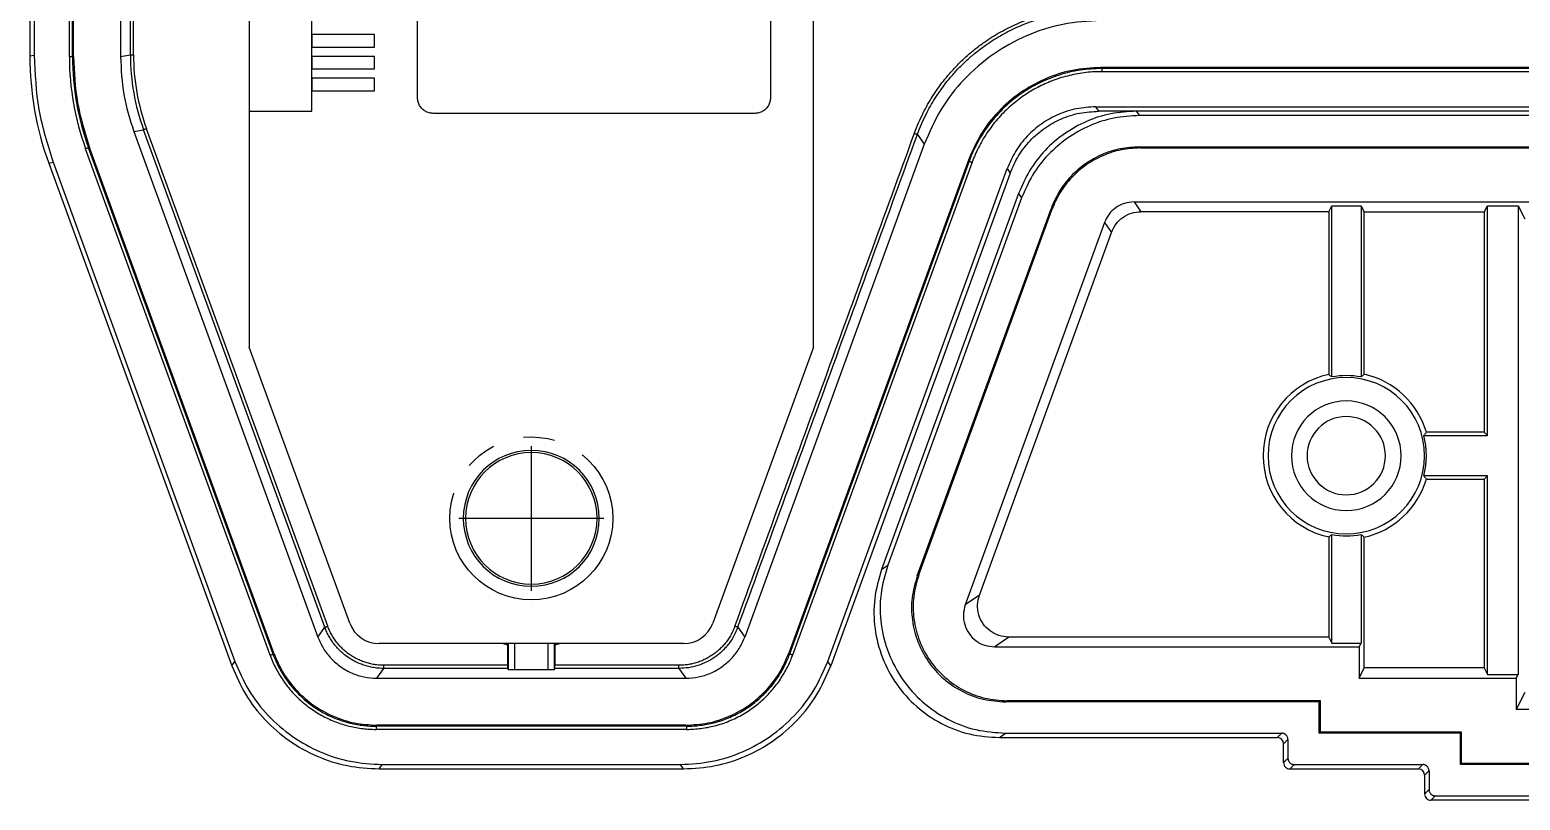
# Model space of a CAD drawing. Header units: inches. Extents: x 125 to 991, y -92 to 487.
# Drawn here: x 687.6 to 735.15, y 73.07 to 97.67 of the extents above; entities that cross this region are included whole.
import ezdxf

# ---------------------------------------------------------------- set-up
doc = ezdxf.new("R2010")
doc.units = ezdxf.units.IN
doc.linetypes.add('CENTER_DASH_DASH', pattern=[14, 9, -1, 1, -1, 1, -1])
doc.linetypes.add('DOT_CENTER', pattern=[14, 12, -1, 0, -1])
doc.layers.add('1', color=7, linetype='Continuous')

msp = doc.modelspace()

# ---------------------------------------------------------------- linework, layer by layer
at = {"color": 7, "linetype": 'Continuous'}
for p, q in [((694.6004210690874, 124.605515136057), (694.6004210690874, 87.53126646499692)), ((712.6004210690874, 87.53126646499686), (712.6004210690874, 124.605515136057)), ((699.9704210690873, 95.49831464810512), (699.9704210690873, 116.6384669529486)), ((711.2304210690875, 116.6384669529486), (711.2304210690875, 95.49831464810512)), ((687.6004210690874, 115.3053895476747), (687.6004210690874, 96.8313920530793)), ((687.7400615885128, 115.2807671567997), (687.7400615885128, 96.85601444425413)), ((688.9961476636493, 96.81304612151064), (688.9961476636493, 115.3237354795435)), ((690.4961476636493, 102.9929281563423), (690.4961476636493, 96.81308640469058)), ((920.8870077719996, 96.46411739508932), (721.7735768057403, 96.46411739508932)), ((721.6029464043761, 95.20803131995262), (920.9301663290719, 95.20803131995262)), ((710.730497221509, 94.9983908005268), (700.4703449166657, 94.9983908005268)), ((921.1000159144271, 95.0683908005268), (721.7007237487171, 95.0683908005268)), ((921.8799354140253, 95.06839080695732), (722.9008246558531, 95.06839080695732)), ((911.6353312128692, 94.92875028753156), (722.9986020001945, 94.92875028753156)), ((690.9182350224066, 94.41931004068203), (696.7925083631083, 78.2798766813996)), ((695.3830241440367, 77.76669614613232), (689.5086823135682, 93.90631767950015)), ((716.1361198319512, 94.01683953615827), (710.4083337750665, 78.2798766813996)), ((722.998708645194, 93.92875028753156), (911.6353312128692, 93.92875028753156)), ((723.0231529812793, 93.89384015767519), (911.6004210830126, 93.89384015767513)), ((688.2034030101688, 93.41171153306709), (694.046552949487, 77.35778901630272)), ((688.3430435295943, 93.43633392424181), (694.144330293828, 77.4974295357284)), ((717.5456040510228, 93.50365900089105), (711.8178179941381, 77.7666961461324)), ((713.0565118443467, 77.4974295357284), (718.7842979012314, 93.23439239048707)), ((718.8820752455724, 93.0947518710613), (713.1542891886877, 77.3577890163026)), ((719.1426266516598, 92.43687223433665), (714.7746510288346, 80.43595784189552)), ((719.2404039960013, 92.29723171491094), (714.9740783583127, 80.57559836132123)), ((715.91384537322, 80.23378261416372), (720.1800601420493, 91.95511135806606)), ((715.9637022055897, 80.26869274402009), (720.204504478135, 91.92020122820963)), ((722.8281316261853, 92.17266412691271), (911.6004210830126, 92.17266412691271)), ((729.0424267972232, 91.8584729582048), (723.0481306509535, 91.8584729582048)), ((729.0424267972232, 91.8584729582048), (729.1384223429216, 92.05047867241518)), ((729.0424267972232, 91.8584729582048), (729.0424267972232, 86.6630742212642)), ((729.1384223429216, 86.58433332232767), (729.1384223429216, 92.05047867241518)), ((729.1384223429216, 92.05047867241518), (730.0711480202415, 92.05047867241518)), ((730.0711480202415, 92.05047867241518), (730.0711480202415, 86.58271491634758)), ((730.0711480202415, 92.05047867241518), (730.1758704337306, 91.84101789327656)), ((730.1758704337306, 86.66819774948414), (730.1758704337306, 91.84101789327656)), ((734.0023445604936, 91.84101789327656), (730.1758704337306, 91.84101789327656)), ((734.0023445604936, 91.84101789327656), (734.1070669739827, 92.05047867241518)), ((734.0023445604936, 91.84101789327656), (734.0023445604936, 84.81839080695738)), ((734.1070669739827, 84.71366839346825), (734.1070669739827, 92.05047867241518)), ((734.1070669739827, 92.05047867241518), (735.0834389543768, 92.05047867241518)), ((735.0834389543768, 92.05047867241518), (735.2928837813549, 91.63155711413799)), ((735.0834389543768, 92.05047867241518), (735.0834389543768, 77.08645496465334)), ((721.8885821251367, 91.51478448375752), (717.4450343395054, 79.30623728046726)), ((717.8937458308312, 79.62042844917517), (722.1085811499049, 91.20059331504967)), ((697.8051410589401, 78.72637065720119), (694.6004210690874, 87.53126646499692)), ((712.6004210690874, 87.53126646499686), (709.3957010792344, 78.72637065720119)), ((732.075704180527, 84.71366839346825), (734.1070669739827, 84.71366839346825)), ((734.0023445604936, 84.81839080695738), (732.155345366363, 84.81839080695738)), ((734.1070669739827, 84.71366839346825), (734.0023445604936, 84.81839080695738)), ((734.1070669739827, 83.42311322044645), (732.075704180527, 83.42311322044645)), ((732.155345366363, 83.31839080695738), (734.0023445604936, 83.31839080695738)), ((734.0023445604936, 83.31839080695738), (734.1070669739827, 83.42311322044645)), ((734.0023445604936, 83.31839080695738), (734.0023445604936, 77.29591574379197)), ((734.1070669739827, 77.08645496465334), (734.1070669739827, 83.42311322044645)), ((729.0424267972232, 81.47370739265045), (729.0424267972232, 78.2786127020176)), ((729.1384223429216, 78.08660698780716), (729.1384223429257, 81.55244829156419)), ((730.0711480202415, 81.55406669756707), (730.0711480202415, 78.08660698780716)), ((730.1758704337306, 77.29591574379197), (730.1758704337178, 81.46858386442773)), ((708.4560084584484, 78.06839080052686), (698.7448336797261, 78.06839080052686)), ((702.8504210690874, 77.3765782901088), (702.8504210690874, 78.0375720251414)), ((704.3504210690874, 78.0375720251414), (704.3504210690874, 77.3765782901088)), ((729.0424267972232, 78.2786127020176), (718.8332953318798, 78.2786127020176)), ((729.0424267972232, 78.2786127020176), (729.1384223429216, 78.08660698780716)), ((729.1384223429216, 78.08660698780716), (730.0711480202415, 78.08660698780716)), ((730.0100599457062, 77.96442153330963), (730.0711480202415, 78.08660698780716)), ((718.3845838405534, 77.96442153330963), (730.0100599457062, 77.96442153330963)), ((730.0100599457062, 77.96442153330963), (730.0100599457062, 76.96426951015582)), ((702.8512785253818, 77.27659352059322), (702.8661446621747, 77.2468589824777)), ((703.0661370467881, 77.2433984339408), (704.1347050913866, 77.2433984339408)), ((704.3346974759991, 77.2468589824777), (704.349563612792, 77.27659352059322)), ((730.0100599457062, 76.96426951015582), (730.1758704337306, 77.29591574379197)), ((734.0023445604936, 77.29591574379197), (730.1758704337306, 77.29591574379197)), ((734.0023445604936, 77.29591574379197), (734.1070669739827, 77.08645496465334)), ((734.1070669739827, 77.08645496465334), (735.0834389543768, 77.08645496465334)), ((735.0223508798415, 76.96426951015582), (735.0834389543768, 77.08645496465334)), ((698.6716073652044, 76.96411739508932), (708.5292347729694, 76.96411739508932)), ((730.0100599457062, 76.96426951015582), (735.0223508798415, 76.96426951015582)), ((735.0223508798415, 76.96426951015582), (735.0223508798415, 75.96411748700194)), ((728.7400616024386, 76.20833537269078), (718.7324938763647, 76.20833537269078)), ((728.7749717322947, 76.24324550254721), (718.7823507087344, 76.24324550254721)), ((728.7749717322947, 76.24324550254721), (728.7400616024386, 76.20833537269078)), ((728.7400616024386, 75.20818334953697), (728.7400616024386, 76.20833537269078)), ((728.7749717322947, 75.24309347939334), (728.7749717322947, 76.24324550254721)), ((735.2928837813549, 76.50522449977666), (735.0223508798415, 75.96411748700194)), ((777.0798881814992, 75.96411748700194), (735.0223508798415, 75.96411748700194)), ((708.5293947404691, 75.46411739508932), (698.6714473977056, 75.46411739508932)), ((718.7322763625059, 75.20833537269078), (727.5400920634072, 75.20833537269078)), ((728.7400616024386, 75.20818334953697), (728.7749717322947, 75.24309347939334)), ((733.2400616024386, 75.20818334953697), (728.7400616024386, 75.20818334953697)), ((733.2749717322947, 75.24309347939334), (728.7749717322947, 75.24309347939334)), ((733.2749717322947, 75.24309347939334), (733.2400616024386, 75.20818334953697)), ((733.2400616024386, 74.2080313263831), (733.2400616024386, 75.20818334953697)), ((733.2749717322947, 74.24294145623952), (733.2749717322947, 75.24309347939334)), ((718.5328490330273, 75.06869485326501), (727.4004515439817, 75.06869485326501)), ((727.6004210830126, 74.26851236914251), (727.6004210830126, 74.86872531423376)), ((727.7400616024386, 75.00836583365952), (727.7400616024386, 74.40815288856822)), ((698.8420777990689, 74.2080313199526), (708.3587643391049, 74.2080313199526)), ((727.94003114147, 74.20818334953697), (732.0400920634072, 74.20818334953697)), ((733.2400616024386, 74.2080313263831), (733.2749717322947, 74.24294145623952)), ((911.6353312128692, 74.2080313263831), (733.2400616024386, 74.2080313263831)), ((911.6004210830126, 74.24294145623952), (733.2749717322947, 74.24294145623952)), ((698.7443004547279, 74.0683908005268), (708.456541683446, 74.0683908005268)), ((727.800390622044, 74.0685428301112), (731.9004515439817, 74.0685428301112)), ((732.1004210830126, 73.86857329107988), (732.1004210830126, 73.26836034598864)), ((732.2400616024386, 74.00821381050565), (732.2400616024386, 73.40800086541435)), ((917.4004515439817, 73.06839080695732), (732.300390622044, 73.06839080695732)), ((732.44003114147, 73.2080313263831), (911.6353312128692, 73.2080313263831))]:
    msp.add_line(p, q, dxfattribs=at)
at = {"color": 124, "linetype": 'Continuous'}
for p, q in [((688.862968209479, 96.80719290840102), (688.8629678074815, 115.3295886689473)), ((688.9629525770672, 96.80719293211922), (688.9629525769972, 115.3295886689473)), ((690.8086237892105, 96.86818437645422), (690.8086237891532, 102.8367019924034)), ((690.9086088150345, 96.86818439535273), (690.9086085586689, 102.8358445361086)), ((687.6004210690874, 96.8313920530793), (687.7400615885128, 96.85601444425413)), ((688.9629525770672, 96.80719293211922), (688.9961476636493, 96.81304612151064)), ((690.4961476636493, 96.81308640469058), (690.8086237892105, 96.86818437645422)), ((721.7735768057403, 96.46411739508932), (721.7968202556451, 96.4309223084378)), ((721.6029464043761, 95.20803131995262), (721.7007237487171, 95.0683908005268)), ((722.9008246558531, 95.06839080695732), (722.9986020001945, 94.92875028753156)), ((690.9182350224066, 94.41931004068203), (691.230711147916, 94.47440801243647)), ((697.011306501696, 78.59235280690311), (691.230711147916, 94.47440801243647)), ((697.1052614483581, 78.62654961396001), (691.3246661219675, 94.50860483295651)), ((715.9173216933671, 94.3293156616557), (716.1361198319512, 94.01683953615827)), ((695.2658257422702, 77.69930424781481), (689.3815323155889, 93.8662676923272)), ((689.4754872269225, 93.90046449009742), (689.5086823135682, 93.90631767950015)), ((695.35978069413, 77.73350105947921), (689.4754872269225, 93.90046449009742)), ((722.998708645194, 93.92875028753156), (723.0231529812793, 93.89384015767519)), ((688.2034030101688, 93.41171153306709), (688.3430435295943, 93.43633392424181)), ((717.5688475009322, 93.47046391423385), (711.8410614440411, 77.73350105948381)), ((717.6628024680397, 93.43626709054047), (711.9350163941483, 77.69930425427992)), ((717.5456040510228, 93.50365900089105), (717.5688475009322, 93.47046391423385)), ((718.7842979012314, 93.23439239048707), (718.8820752455724, 93.0947518710613)), ((719.1426266516598, 92.43687223433665), (719.2404039960013, 92.29723171491094)), ((720.1800601420493, 91.95511135806606), (720.204504478135, 91.92020122820963)), ((722.8281316261853, 92.17266412691271), (723.0481306509535, 91.8584729582048)), ((721.8885821251367, 91.51478448375752), (722.1085811499049, 91.20059331504967)), ((714.7746510288346, 80.43595784189552), (714.9740783583127, 80.57559836132123)), ((715.91384537322, 80.23378261416372), (715.9637022055897, 80.26869274402009)), ((717.8937458308312, 79.62042844917517), (717.4450343395054, 79.30623728046726)), ((696.7925083631083, 78.2798766813996), (697.011306501696, 78.59235280690311)), ((710.1895356365114, 78.59235280685562), (710.4083337750665, 78.2798766813996)), ((702.8661446621747, 78.0666485964866), (702.8661446621747, 77.2468589824777)), ((703.0661370467881, 78.06839080052686), (703.0661370467881, 77.2433984339408)), ((704.1347050913866, 77.2433984339408), (704.1347050913865, 78.06839080052686)), ((704.3346974759991, 77.2468589824777), (704.3346974759991, 78.0666485964866)), ((718.8332953318798, 78.2786127020176), (718.3845838405534, 77.96442153330963)), ((695.35978069413, 77.73350105947921), (695.3830241440367, 77.76669614613232)), ((711.8410614440411, 77.73350105948381), (711.8178179941381, 77.7666961461324)), ((694.046552949487, 77.35778901630272), (694.144330293828, 77.4974295357284)), ((698.6716073652044, 76.96411739508932), (698.8904055037594, 77.2765935205453)), ((708.3104366343816, 77.27659352059311), (704.349563612792, 77.27659352059322)), ((708.3104366343816, 77.3765782901088), (704.3504210690874, 77.3765782901088)), ((708.3104366343816, 77.27659352059311), (708.5292347729694, 76.96411739508932)), ((713.1542891886877, 77.3577890163026), (713.0565118443467, 77.4974295357284)), ((718.7324938763647, 76.20833537269078), (718.7823507087344, 76.24324550254721)), ((698.6482039478026, 75.4309223084407), (698.6714473977056, 75.46411739508932)), ((708.5526381903749, 75.43092230843621), (698.6482039478026, 75.4309223084407)), ((708.5526381951352, 75.3309375355642), (698.6482039363848, 75.33093755771972)), ((708.5526381903749, 75.43092230843621), (708.5293947404691, 75.46411739508932)), ((718.5328490330273, 75.06869485326501), (718.7322763625059, 75.20833537269078)), ((698.7443004547279, 74.0683908005268), (698.8420777990689, 74.2080313199526)), ((708.456541683446, 74.0683908005268), (708.3587643391049, 74.2080313199526))]:
    msp.add_line(p, q, dxfattribs=at)
for points in [[(694.6004210690874, 95.06839080052694), (696.6004210690874, 95.06839080052694), (696.6004210690874, 117.0683908005269), (694.6004210690874, 117.0683908005269)], [(696.6004210690874, 97.11839080052694), (698.6004210690874, 97.11839080052694), (698.6004210690874, 97.51839080052694), (696.6004210690874, 97.51839080052694)], [(696.6004210690874, 96.41839080052694), (698.6004210690874, 96.41839080052694), (698.6004210690874, 96.81839080052694), (696.6004210690874, 96.81839080052694)], [(696.6004210690874, 95.71839080052693), (698.6004210690874, 95.71839080052693), (698.6004210690874, 96.11839080052694), (696.6004210690874, 96.11839080052694)]]:
    msp.add_lwpolyline(points, close=True)
at = {"color": 30, "linetype": 'CENTER_DASH_DASH'}
msp.add_circle((703.6004210690872, 82.06839080052686), 2.6, dxfattribs=at)
at = {"color": 7, "linetype": 'Continuous'}
for centre, radius, start, end in [((697.5988980206514, 96.83139205307975), 9.99847695156469, 180.0000000000016, 199.9999999999942), ((729.6004210830126, 84.06839080695732), 2.654004454301644, 102.1367791326035, 257.8632208673701), ((729.6004210830126, 84.06839080695732), 2.496920834067993, 0, 180), ((729.6004210830126, 84.06839080695732), 2.558008908603311, 79.39594965050554, 100.4052185999659), ((729.6004210830126, 84.06839080695732), 2.662731322092421, 16.35964223884555, 77.51920038161893), ((729.6004210830126, 84.06839080695732), 1.75, 0, 180), ((729.6004210830126, 84.06839080695732), 1.25, 0, 180), ((729.6004210830126, 84.06839080695738), 2.55800890860329, 345.3888451437878, 14.61115485621056), ((703.6004210690874, 82.0683908005268), 2.169820259712793, 0, 180), ((703.6004210690874, 82.06839080052686), 2.099999999999994, 0, 180), ((729.6004210830126, 84.06839080695732), 2.496920834067993, 180, 0), ((729.6004210830126, 84.06839080695732), 1.75, 180, 0), ((729.6004210830126, 84.06839080695732), 1.25, 180, 0), ((729.6004210830126, 84.06839080695732), 2.662731322092395, 282.4807996181141, 343.6403577611578), ((703.6004210690874, 82.0683908005268), 2.169820259712793, 180, 0), ((703.6004210690874, 82.06839080052686), 2.099999999999994, 180, 0), ((729.6004210829531, 84.06839080695721), 2.558008908614164, 259.5947814015441, 280.6040503508197), ((698.7448336797261, 79.0683908005268), 0.9999999999999827, 200.0000000000021, 270), ((708.4560084584484, 79.06839080052691), 1.000000000000043, 269.9999999999935, 339.9999999999962), ((703.6004210690874, 82.0683908005268), 4.099999999999919, 257.3196165081819, 259.4597140348003), ((702.8662255643114, 78.06660271155823), 9.300850650749716e-05, 128.6240021222728, 150.4395733262187), ((704.3346165738633, 78.06660271155783), 9.300850682919961e-05, 29.56042683337434, 51.37599800722552), ((703.6004210690874, 82.0683908005268), 4.099999999999919, 280.5402859651996, 282.6803834918181), ((727.4004515439817, 74.86872531423381), 0.1999695390312404, 359.9999999999951, 89.99999999997395), ((727.800390622044, 74.26851236914246), 0.1999695390312688, 179.9999999999951, 270), ((731.9004515439817, 73.86857329107994), 0.1999695390312688, 359.9999999999951, 89.99999999997395), ((732.300390622044, 73.26836034598858), 0.1999695390312759, 179.9999999999951, 270)]:
    msp.add_arc(centre, radius, start, end, dxfattribs=at)
at = {"color": 124, "linetype": 'Continuous'}
for centre, radius, start, end in [((697.4616645267381, 96.80719302405419), 8.598696317258591, 180.0000007706318, 199.9999857109208), ((697.4616275343208, 96.80718756249746), 8.498674957255286, 179.9999637994538, 200.000036198027), ((697.8075881105126, 96.86818974637868), 6.998964321304707, 180.000043959932, 199.9999560375987), ((697.8075626072871, 96.86818458118955), 6.898953792252269, 180.0000015433741, 199.9999874801834), ((703.6004210690874, 82.0683908005268), 4.068519956551668, 259.4697338229535, 259.6027516602317), ((703.6004210690874, 82.0683908005268), 4.068519956551668, 280.3972483397682, 280.5302661770466)]:
    msp.add_arc(centre, radius, start, end, dxfattribs=at)
for points in [[(715.8233667762045, 94.36351246679902), (715.8257876950167, 94.3701518983678), (715.8282163039569, 94.37678852022088), (715.9565893914535, 94.69840636149308), (716.1031543419642, 95.01251470134986), (716.2452237758982, 95.27902511205139), (716.4001633592973, 95.53794235915171), (716.5676654050615, 95.78880501470763), (716.7474222260937, 96.03115165077588), (716.9391261352941, 96.26452083941331), (717.194578191665, 96.54238308412579), (717.4664619602856, 96.80366974970764), (717.7539736222609, 97.04765446576533), (718.0563093586982, 97.27361086190547), (718.3061273983369, 97.43953370313216), (718.5634065519528, 97.59275313736265), (718.8276564038999, 97.7330390689255), (719.0983865385354, 97.86016140214934), (719.3751065402159, 97.97389004136267), (719.6573259932959, 98.07399489089403), (719.9445544821322, 98.16024585507205), (720.2379025055909, 98.2327663024281), (720.5342088599466, 98.29062216030007), (720.8329237176943, 98.33373448541579), (721.1334972513343, 98.36202433450313), (721.4353796333637, 98.37541276428993), (721.487936010378, 98.37621380567975), (721.5404842544006, 98.37656192132943), (721.5475514703942, 98.37657420169847), (721.5546186962858, 98.37657829422102)], [(715.9173216933671, 94.3293156616557), (715.9197029198151, 94.33584626691004), (715.9220917106106, 94.34237410970309), (716.04835951072, 94.65872068243709), (716.1925210262227, 94.9676807773078), (716.332260872485, 95.22982300940339), (716.4846599284331, 95.48449645357096), (716.6494155619732, 95.73124725924322), (716.8262251410108, 95.96962157585295), (717.0147860334539, 96.19916555283282), (717.2660500115965, 96.47247318699505), (717.5334763953017, 96.72947679933856), (717.8162745859302, 96.96946196231659), (718.1136539848405, 97.19171424838271), (718.3593767195291, 97.35491702832297), (718.6124382862456, 97.505624544206), (718.8723563190608, 97.64361047901821), (719.1386484520428, 97.76864851574612), (719.4108323192625, 97.88051233737622), (719.6884255547895, 97.97897562689491), (719.970945792694, 98.06381206728867), (720.2594853099683, 98.1351429958537), (720.5509347019818, 98.19204965050534), (720.8447531645254, 98.23445438542245), (721.1403998933886, 98.26227955478385), (721.4373340843606, 98.27544751276832), (721.4890290104415, 98.27623524266039), (721.540715938034, 98.27657746956965), (721.5476673143942, 98.27658952207713), (721.5546186996528, 98.27659352059311)], [(688.9629525770672, 96.80719293211922), (688.9625780410927, 96.80719293197228), (688.9616650234796, 96.8071929315409), (688.9601876813533, 96.80719293083916), (688.9581201718404, 96.80719292988118), (688.9554366520645, 96.8071929286811), (688.9521407079312, 96.80719292727082), (688.9482248196457, 96.80719292568034), (688.9437191276468, 96.80719292395293), (688.9386537723688, 96.80719292213178), (688.9330588942487, 96.80719292026015), (688.925417845757, 96.80719291793258), (688.9171681171531, 96.8071929156971), (688.908454323506, 96.80719291363789), (688.8994210798867, 96.80719291183914), (688.887140776332, 96.80719290997496), (688.8748935299775, 96.80719290880597), (688.862968209479, 96.80719290840102)], [(690.8086237892105, 96.86818437645422), (690.8089983283855, 96.86818437657126), (690.8099113549508, 96.868184376915), (690.8113887116599, 96.86818437747411), (690.8134562412636, 96.8681843782374), (690.8161397865135, 96.86818437919362), (690.8194357610257, 96.86818438031736), (690.8233516842167, 96.86818438158463), (690.8278574149583, 96.86818438296098), (690.8329228121186, 96.86818438441207), (690.8385177345674, 96.86818438590342), (690.84615884053, 96.86818438775799), (690.8544086273071, 96.86818438953918), (690.8631224781896, 96.86818439117997), (690.8721557764677, 96.86818439261322), (690.8844361465001, 96.86818439409853), (690.8966834495488, 96.86818439503003), (690.9086088150345, 96.86818439535273)], [(721.7968202556451, 96.4309223084378), (721.1120841590812, 96.37851618313152), (720.4432663727769, 96.22250949603063), (720.1201716888738, 96.10687278368141), (719.8071631837031, 95.96711124507533), (719.5248212984072, 95.81517175992997), (719.2168325158593, 95.6177604244296), (718.685970395911, 95.18224447581792), (718.2274596870195, 94.6708796950233), (718.0164476913681, 94.37141906494276), (717.8523241939668, 94.0960498757193), (717.7081354904951, 93.80950314464411), (717.5688475009322, 93.47046391423385)], [(721.7968202618479, 96.33093754480467), (721.7898896266618, 96.33093208583085), (721.7829590086751, 96.33091571006503), (721.746887987639, 96.3306542080266), (721.7108117477685, 96.33009683175283), (721.4387545499214, 96.31634359634228), (721.1683275528806, 96.28581796851495), (720.90030533094, 96.23863118205577), (720.635462458393, 96.17489447074996), (720.3940926454018, 96.1013356361454), (720.1577209612426, 96.01421293660178), (719.9269091094422, 95.91378992146497), (719.7022187935311, 95.80033014008097), (719.4842117170349, 95.67409714179576), (719.2734495834823, 95.5353544759551), (719.0553713528727, 95.37236954602906), (718.8479859209995, 95.1963806037852), (718.6518730504879, 95.00791154429112), (718.4676125039634, 94.80748626261447), (718.2961026139076, 94.59604671551023), (718.1381443318344, 94.37461911865535), (717.9941711238828, 94.14385349497809), (717.864616456189, 93.90439986740694), (717.7596257334446, 93.67951300032314), (717.6675636357324, 93.44928444060201), (717.6651779259539, 93.4427776401692), (717.6628024680397, 93.43626709054047)], [(721.7968202556451, 96.4309223084378), (721.7968202612885, 96.43054777053464), (721.7968202080913, 96.4296347475356), (721.7968201027581, 96.42815739663752), (721.7968199519894, 96.42608987503706), (721.7968197624889, 96.42340633993092), (721.7968195452906, 96.42011037751735), (721.7968193124455, 96.4161944682275), (721.7968190771874, 96.41168875291521), (721.7968188527468, 96.40662337243458), (721.796818652356, 96.40102846763943), (721.7968184578615, 96.39338738456377), (721.7968183453961, 96.38513762095477), (721.7968183338701, 96.3764237928686), (721.7968184421936, 96.36739051636152), (721.7968187990184, 96.35511017281289), (721.7968194049565, 96.34286289235638), (721.7968202618479, 96.33093754480467)], [(920.9272645777794, 96.4309223046543), (871.1446574045142, 96.43092230654634), (821.362050231249, 96.43092230843695), (771.579435243447, 96.43092230843735), (721.7968202556451, 96.4309223084378)], [(920.9272958996273, 96.33093748500573), (871.1446730654382, 96.33093751196412), (821.362050231249, 96.3309375389212), (771.5794352465484, 96.33093754186297), (721.7968202618479, 96.33093754480467)], [(691.3246661219675, 94.50860483295651), (691.3134599587167, 94.50452612298), (691.3019512770063, 94.50033730507658), (691.2904115257572, 94.49613717859182), (691.2819230200168, 94.49304761466811), (691.2737346975039, 94.4900673084316), (691.2659824529303, 94.48724572153571), (691.2588021810082, 94.48463231563369), (691.253544688305, 94.482718744262), (691.2487847858067, 94.48098628092748), (691.2445507966797, 94.47944523443198), (691.2408710440907, 94.47810591357728), (691.2377738512071, 94.47697862716518), (691.2352521519617, 94.47606080336618), (691.2333093162954, 94.47535366874672), (691.2319210599219, 94.47484838455392), (691.2310630985569, 94.4745361120348), (691.230711147916, 94.47440801243647)], [(710.0955810203698, 78.62654971030031), (711.5275273768959, 82.56079040046177), (712.9594737334285, 86.4950310906209), (714.3914202548178, 90.42927177870956), (715.8233667762045, 94.36351246679902)], [(710.1895356365114, 78.59235280685562), (711.6214821600236, 82.52659354613772), (713.053428683533, 86.46083428542082), (714.4853751884486, 90.39507497353873), (715.9173216933671, 94.3293156616557)], [(715.8233667762045, 94.36351246679902), (715.8345728693132, 94.35943357583841), (715.8460815007732, 94.3552446346622), (715.8576212213695, 94.35104444129718), (715.866109716567, 94.34795486266216), (715.8742980377876, 94.34497456780349), (715.8820502887559, 94.34215301365055), (715.8892305731981, 94.33953965713283), (715.8944880791498, 94.33762613372454), (715.8992479965066, 94.33589372213675), (715.9034820010477, 94.3343527280947), (715.9071617685515, 94.33301345732372), (715.9102589747984, 94.33188621554905), (715.9127806848048, 94.3309684279617), (715.9147235278053, 94.330261318733), (715.9161117876595, 94.32975604790863), (715.9169697482268, 94.32944377553429), (715.9173216933671, 94.3293156616557)], [(689.4754872269225, 93.90046449009742), (689.4751352765863, 93.9003363906096), (689.4742773160744, 93.90002411839959), (689.4728890610897, 93.89951883471008), (689.470946227337, 93.89881170078417), (689.4684245305191, 93.89789387786448), (689.4653273405295, 93.89676659250114), (689.4616475912665, 93.89542727285163), (689.4574136058302, 93.89388622769377), (689.4526537073218, 93.89215376580563), (689.4473962188424, 93.8902401959649), (689.4402159523954, 93.88762679204831), (689.4324637133643, 93.88480520716246), (689.4242753963056, 93.8818249029041), (689.4157868957739, 93.8787353408701), (689.4042471508585, 93.87453521668505), (689.3927384745523, 93.87034640074432), (689.3815323155889, 93.8662676923272)], [(717.5688475009322, 93.47046391423385), (717.5691994515366, 93.47033581461335), (717.5700574127989, 93.470023542028), (717.571445669005, 93.46951825772737), (717.5733885044422, 93.46881112296137), (717.5759102033965, 93.4678932989795), (717.5790073959354, 93.4667660123539), (717.5826871481315, 93.46542669126023), (717.5869211368247, 93.46388564450751), (717.5916810388574, 93.46215318090469), (717.5969385310711, 93.4602396092609), (717.6041188023685, 93.45762620302736), (717.6118710463172, 93.45480461582144), (717.6200593682263, 93.4518243093097), (717.6285478734028, 93.44873474515873), (717.6400876239916, 93.44453461846649), (717.65159630517, 93.44034580047548), (717.6628024680397, 93.43626709054047)], [(697.011306501696, 78.59235280690311), (697.0116584522059, 78.59248090643186), (697.0125164132035, 78.59279317875368), (697.0139046689785, 78.59329846262528), (697.0158475038199, 78.59400559680341), (697.0183692020184, 78.59492342004472), (697.0214663936524, 78.5960507057944), (697.0251461448045, 78.59739002589185), (697.0293801323353, 78.59893107155185), (697.0341400331065, 78.60066353398912), (697.039397523977, 78.60257710441851), (697.0465777935208, 78.60519050911157), (697.0543300356806, 78.60801209479953), (697.0625183558107, 78.61099239986581), (697.0710068592691, 78.6140819626938), (697.082546607727, 78.6182820878879), (697.0940552870363, 78.6224709047454), (697.1052614483581, 78.62654961396001)], [(698.8904055037594, 77.2765935205453), (698.8832158815997, 77.2766063485264), (698.8760263638299, 77.27664501610067), (698.7675129225747, 77.2803738278634), (698.6590773810597, 77.29001955466282), (698.4961616788416, 77.3158414300093), (698.3360624623986, 77.35496311756881), (698.179597704416, 77.4071852457235), (698.027969253217, 77.47212536107958), (697.882329819465, 77.54927124097065), (697.7434235419435, 77.63822890832131), (697.6069512307433, 77.74281193682924), (697.4801917184061, 77.85850946376311), (697.3638196857212, 77.98465002031173), (697.2585098134798, 78.12056213766411), (697.1687651317473, 78.25906912874336), (697.0908081920527, 78.40437844740745), (697.0250370840961, 78.5557468450084), (697.0206189693956, 78.56729036624466), (697.0162730650366, 78.57885885823526), (697.0137776563554, 78.58560136913633), (697.011306501696, 78.59235280690311)], [(698.8904056520362, 77.37657808891552), (698.8835755103685, 77.37659029302114), (698.8767454462306, 77.37662705232535), (698.7736568567354, 77.38016837942473), (698.6706422824839, 77.38933087352018), (698.5158713742615, 77.4138603859667), (698.3637764494881, 77.45102492146194), (698.2151343757325, 77.50063511819693), (698.0710869214865, 77.56232762774096), (697.93272924292, 77.63561583447685), (697.8007681680858, 77.72012552184421), (697.6711195138043, 77.81947956124705), (697.5506982636782, 77.9293925864934), (697.4401453168396, 78.04922673779546), (697.340101572425, 78.17834415536547), (697.2548448831733, 78.30992690006923), (697.1807867170148, 78.44797205168317), (697.1183052316758, 78.59177355784061), (697.114108107575, 78.60274002693785), (697.1099795842067, 78.61373021860572), (697.1076089955507, 78.62013567610447), (697.1052614483581, 78.62654961396001)], [(710.0955810203698, 78.62654971030031), (710.0932334588344, 78.62013563590472), (710.0908628519494, 78.61373003962478), (710.0522767180748, 78.51806965545813), (710.0084337294868, 78.42440137530716), (709.9324487594333, 78.28735388226437), (709.8455059916953, 78.15714242351675), (709.748049072524, 78.03443225023557), (709.6408099455823, 77.92017200136428), (709.5246204454463, 77.81522435473272), (709.400073970088, 77.72012552184421), (709.2623692611407, 77.63227672094325), (709.1178983092088, 77.55671022947911), (708.9674797068403, 77.49381013474257), (708.8119320465851, 77.44396052402436), (708.6591252072906, 77.40884939144829), (708.5040758123816, 77.38647170172425), (708.3475766716185, 77.3769413227447), (708.3358360604691, 77.37674806952927), (708.3240966202268, 77.3766273935127), (708.3172666706089, 77.37659056493868), (708.3104366343816, 77.3765782901088)], [(710.1895356365114, 78.59235280685562), (710.0636587732436, 78.31452381978465), (709.8970090873202, 78.05908759699761), (709.7926089525865, 77.93391661153362), (709.6932052785444, 77.8317287589229), (709.5710286087963, 77.72396327005441), (709.4572681462353, 77.63812357239641), (709.1948681206679, 77.48280523491923), (708.9121155171972, 77.36925618190932), (708.6148152646394, 77.29989483780659), (708.3104366343816, 77.27659352059311)], [(710.1895356365114, 78.59235280685562), (710.1891836877005, 78.59248090710827), (710.1883257315169, 78.59279318161924), (710.1869374835799, 78.5932984690491), (710.1849946595096, 78.59400560805832), (710.182472974928, 78.59492343730741), (710.1793757994694, 78.59605073005375), (710.1756960668174, 78.5973900579483), (710.1714620997084, 78.59893111195703), (710.1667022208796, 78.60066358304607), (710.1614447530694, 78.60257716218132), (710.1542645131342, 78.60519057736238), (710.1465123005921, 78.60801217269332), (710.138324009192, 78.61099248611526), (710.129835532681, 78.61408205556921), (710.1182958160509, 78.61828218620946), (710.1067871626558, 78.62247100431466), (710.0955810203698, 78.62654971030031)], [(695.2658257422702, 77.69930424781481), (695.277031903993, 77.70338295722152), (695.2885405837817, 77.70757177438765), (695.3000803327852, 77.71177189999341), (695.3085688366812, 77.71486146318679), (695.3167571572633, 77.71784176865339), (695.3245093998769, 77.72066335476259), (695.3316896698655, 77.7232767598839), (695.3369471610761, 77.72519033065129), (695.3417070621656, 77.72692279341325), (695.3459410499902, 77.7284638393779), (695.349620801406, 77.72980315975329), (695.3527179932682, 77.7309304457475), (695.3552396916568, 77.73184826919561), (695.3571825266492, 77.73255540353796), (695.3585707825325, 77.73306068752942), (695.3594287435965, 77.73337295992488), (695.35978069413, 77.73350105947921)], [(695.2658257422702, 77.69930424781481), (695.2682634721125, 77.69262715854728), (695.2707143810587, 77.68595489572013), (695.2805237468021, 77.65964816104986), (695.2905402746821, 77.63341278209407), (695.3772452569722, 77.42809330038307), (695.4763893785096, 77.22872053178878), (695.5876703727547, 77.03585890825713), (695.7107859731652, 76.85007286173396), (695.8607992561103, 76.6529897585088), (696.0237118754569, 76.46700897872194), (696.1989020503463, 76.29274937796367), (696.3857479999144, 76.13082981182419), (696.5836279433026, 75.9818691358937), (696.7699630437485, 75.8598108277032), (696.9633039563871, 75.74961252210795), (697.1630855925398, 75.65157338479051), (697.3687428635296, 75.56599258143353), (697.5793004599839, 75.493297096731), (697.7937449991225, 75.43381565400037), (698.011455373796, 75.3876996117342), (698.2318104768567, 75.35510032842507), (698.4326566933244, 75.33739629515443), (698.6339883115581, 75.33096563264124), (698.6410961098238, 75.33094457836583), (698.6482039363848, 75.33093755771972)], [(695.35978069413, 77.73350105947921), (695.3621506777538, 77.72700940244016), (695.3645334749383, 77.72052243759614), (695.3740702440739, 77.69494627870063), (695.3838084222518, 77.66943949495263), (695.4681040775715, 77.46982210117761), (695.564493419409, 77.27598637565492), (695.6726825901299, 77.08848105590855), (695.7923777321005, 76.9078548794624), (695.9382234343068, 76.7162455184104), (696.0966102516625, 76.53543027973421), (696.2669337016489, 76.36601080857943), (696.4485893017484, 76.20858875009168), (696.640972569445, 76.0637657494166), (696.8221317778164, 75.94509799462395), (697.0101022373694, 75.83796097572764), (697.2043346043076, 75.74264551979968), (697.4042795348325, 75.65944245391194), (697.6089887750825, 75.58876690991508), (697.8174770442904, 75.53093849907609), (698.0291405196242, 75.48610436400028), (698.2433753782536, 75.45441164729311), (698.4386432794602, 75.43720043031828), (698.6343831481356, 75.43094953527017), (698.6412935348292, 75.43092909998165), (698.6482039478026, 75.4309223084407)], [(708.5526381903749, 75.43092230843621), (708.559548934669, 75.4309290870871), (708.566459652324, 75.43094951137255), (708.5937551464051, 75.4311635814147), (708.6210543351219, 75.43159064173102), (708.8374641391522, 75.44252947726295), (709.0525772365929, 75.46681010777863), (709.2657774776119, 75.50434407671469), (709.4764487123759, 75.55504292750774), (709.7063847833654, 75.62655879651615), (709.9304670111999, 75.71355126621467), (710.1479232891754, 75.81565808359983), (710.3579815105861, 75.93251699566827), (710.5598695687297, 76.06376574941652), (710.7333408804755, 76.19341295807305), (710.898306429912, 76.33340439312798), (711.0543050423405, 76.48332330898634), (711.2008755430654, 76.64275296005303), (711.3373035138295, 76.81094426262877), (711.4629516324169, 76.98708066914173), (711.5774751104375, 77.17064509746953), (711.6805291594985, 77.36112046548965), (711.7634879691125, 77.53872568927503), (711.8363088673734, 77.72052306832774), (711.8386915616431, 77.72700971824622), (711.8410614440411, 77.73350105948381)], [(708.5526381951352, 75.3309375355642), (708.5597463597417, 75.33094455302759), (708.5668544964076, 75.33096560553867), (708.5949297406598, 75.33118596096949), (708.623008786097, 75.33162539020904), (708.8456008384403, 75.34287802357977), (709.0668592445438, 75.36785351998398), (709.2861502306298, 75.40646088887891), (709.5028400229169, 75.45860913972169), (709.7393451256069, 75.53216912351306), (709.9698292897613, 75.6216477368369), (710.1934983197664, 75.72667235788222), (710.4095580200085, 75.84687036483814), (710.6172141948721, 75.9818691358937), (710.795641843971, 76.11522045457608), (710.9653208650573, 76.25921144304507), (711.1257768626376, 76.41341341233107), (711.2765354412179, 76.57739767346442), (711.4168617909829, 76.7503937727943), (711.5461004157344, 76.93156187199776), (711.6638966538596, 77.12037008892591), (711.7698958437443, 77.31628654142989), (711.8552256453934, 77.49896511382565), (711.9301279608101, 77.68595553460793), (711.9325787570735, 77.69262747951166), (711.9350163941483, 77.69930425427992)], [(711.9350163941483, 77.69930425427992), (711.9238102167412, 77.70338295975799), (711.912301532738, 77.70757177525431), (711.9007617854315, 77.71177190036212), (711.8922732837111, 77.71486146337566), (711.8840849654255, 77.7178417687067), (711.876332725162, 77.72066335472101), (711.8691524575081, 77.7232767597844), (711.8638949681065, 77.72519033053004), (711.8591350687313, 77.72692279328737), (711.8549010824984, 77.72846383926057), (711.8512213325196, 77.72980315965393), (711.8481241419106, 77.73093044567162), (711.8456024445752, 77.73184826914468), (711.843659610415, 77.73255540351016), (711.8422713551356, 77.73306068752035), (711.8414133944427, 77.73337295992752), (711.8410614440411, 77.73350105948381)], [(698.8904055037594, 77.2765935205453), (698.890405504678, 77.2769680574956), (698.8904055073747, 77.27788107783533), (698.8904055117621, 77.27935842440232), (698.8904055177502, 77.28142594003438), (698.8904055252526, 77.28410946756932), (698.8904055340693, 77.28740542095727), (698.8904055440128, 77.29132131987677), (698.8904055548121, 77.29582702368063), (698.8904055661972, 77.30089239172162), (698.8904055778978, 77.3064872833524), (698.8904055924488, 77.3141283493647), (698.8904056064241, 77.32237809570782), (698.890405619298, 77.33109190681327), (698.890405630543, 77.34012516711252), (698.8904056421973, 77.35240549096486), (698.890405649505, 77.36465275464701), (698.8904056520362, 77.37657808891552)], [(702.8512785253818, 77.27659352059322), (701.8610602885112, 77.27659352059322), (700.8708420516398, 77.27659352059322), (699.8806237777001, 77.27659352056926), (698.8904055037594, 77.2765935205453)], [(702.8504210690874, 77.3765782901088), (701.86041719629, 77.3765782901088), (700.8704133234926, 77.3765782901088), (699.8804094877644, 77.37657818951214), (698.8904056520362, 77.37657808891552)], [(708.3104366343816, 77.27659352059311), (708.3104366343689, 77.27696805851252), (708.3104366343307, 77.27788108156497), (708.3104366342689, 77.27935843255074), (708.3104366341834, 77.28142595427028), (708.3104366340779, 77.28410948952381), (708.3104366339533, 77.28740545211542), (708.3104366338123, 77.29132136161004), (708.3104366336604, 77.29582707715002), (708.3104366334994, 77.30089245787752), (708.3104366333339, 77.3064873629348), (708.3104366331283, 77.31412844635213), (708.310436632931, 77.3223782103102), (708.3104366327482, 77.33109203874363), (708.3104366325899, 77.3401253155869), (708.3104366325026, 77.35240565962312), (708.3104366329428, 77.36465294093409), (708.3104366343816, 77.3765782901088)], [(698.6482039478026, 75.4309223084407), (698.6482039477316, 75.43054777060343), (698.6482039475243, 75.4296347477812), (698.648203947186, 75.42815739717054), (698.6482039467248, 75.42608987596785), (698.6482039461473, 75.4234063413696), (698.6482039454688, 75.42011037955945), (698.648203944703, 75.4161944709627), (698.6482039438708, 75.41168875641932), (698.648203942995, 75.40662337676918), (698.6482039420937, 75.40102847285212), (698.6482039409732, 75.39338739091309), (698.6482039398973, 75.38513762845128), (698.6482039389059, 75.37642380148995), (698.6482039380401, 75.36739052605242), (698.6482039371424, 75.35511018379486), (698.6482039365794, 75.34286290442526), (698.6482039363848, 75.33093755771972)], [(708.5526381903749, 75.43092230843621), (708.5526381904049, 75.43054777049122), (708.5526381904913, 75.42963474736769), (708.5526381906323, 75.42815739626616), (708.5526381908242, 75.42608987438723), (708.5526381910652, 75.4234063389315), (708.552638191348, 75.42011037609888), (708.5526381916673, 75.41619446632728), (708.5526381920138, 75.41168875047998), (708.5526381923794, 75.4066233694202), (708.552638192755, 75.4010284640112), (708.5526381932225, 75.393387380138), (708.5526381936709, 75.38513761571849), (708.5526381940838, 75.37642378683111), (708.5526381944449, 75.3673905095543), (708.5526381948196, 75.35511016505995), (708.5526381950533, 75.34286288378303), (708.5526381951352, 75.3309375355642)], [(727.5400920634072, 75.20833537269078), (727.5051819335511, 75.17342524283436), (727.4702718036945, 75.13851511297793), (727.4353616738379, 75.10360498312139), (727.4004515439817, 75.06869485326501)], [(727.7400616024386, 75.00836583365952), (727.705151472582, 74.9734557038031), (727.6702413427254, 74.93854557394661), (727.6353312128692, 74.90363544409013), (727.6004210830126, 74.86872531423376)], [(727.6004210830126, 74.26851236914251), (727.6353312128692, 74.30342249899894), (727.6702413427254, 74.33833262885537), (727.705151472582, 74.37324275871174), (727.7400616024386, 74.40815288856822)], [(727.800390622044, 74.0685428301112), (727.8353007519024, 74.10345295996757), (727.8702108817567, 74.13836308982405), (727.9051210116133, 74.17327321968048), (727.94003114147, 74.20818334953697)], [(732.0400920634072, 74.20818334953697), (732.0051819335511, 74.17327321968048), (731.9702718036945, 74.13836308982405), (731.9353616738379, 74.10345295996763), (731.9004515439817, 74.0685428301112)], [(732.2400616024386, 74.00821381050565), (732.205151472582, 73.97330368064922), (732.1702413427254, 73.9383935507928), (732.135331212871, 73.90348342093625), (732.1004210830126, 73.86857329107988)], [(732.1004210830126, 73.26836034598864), (732.135331212871, 73.30327047584507), (732.1702413427254, 73.3381806057015), (732.205151472582, 73.37309073555792), (732.2400616024386, 73.40800086541435)], [(732.300390622044, 73.06839080695732), (732.3353007519006, 73.10330093681381), (732.3702108817567, 73.13821106667024), (732.4051210116133, 73.17312119652661), (732.44003114147, 73.2080313263831)]]:
    msp.add_spline(points, degree=3, dxfattribs=at)
at = {"color": 7, "linetype": 'Continuous'}
for points in [[(721.7734168382406, 97.9641173950892), (720.5602562077531, 97.8401850295283), (719.3972571491624, 97.47350825369762), (718.3324570336201, 96.87923111040027), (717.4098360992305, 96.08190105293852), (716.6675035340616, 95.11445026302374), (716.1361198319512, 94.01683953615827)], [(687.7400615885128, 96.85601444425413), (687.8919607932023, 95.1197971198365), (688.3430435295943, 93.43633392424181)], [(688.9961476636493, 96.81304612151064), (689.1252619876352, 95.3372613957556), (689.5086823135682, 93.90631767950015)], [(690.4961476636493, 96.81308640469058), (690.6024771069317, 95.5977342775983), (690.9182350224066, 94.41931004068203)], [(721.7735768057403, 96.46411739508932), (720.8637063328745, 96.37116812091858), (719.9914570389312, 96.09616053904551), (719.1928569522745, 95.65045268157252), (718.5008912514825, 95.05245513847615), (717.9441418276058, 94.32686704604009), (717.5456040510228, 93.50365900089105)], [(700.4703449166657, 94.9983908005268), (700.3409454312043, 95.01542404146352), (700.2203712163121, 95.06536291883651), (700.1168362327028, 95.14480596414245), (700.0373931873967, 95.24834094775213), (699.9874543100243, 95.36891516264359), (699.9704210690873, 95.49831464810512)], [(711.2304210690875, 95.49831464810512), (711.2133878281504, 95.36891516264359), (711.1634489507771, 95.24834094775213), (711.0840059054719, 95.14480596414245), (710.9804709218618, 95.06536291883651), (710.8598967069704, 95.01542404146352), (710.730497221509, 94.9983908005268)], [(721.6029464043761, 95.20803131995262), (720.9963660891319, 95.14606513717212), (720.414866559837, 94.96272674925677), (719.8824665020659, 94.66558817760807), (719.4211560348706, 94.2669231488772), (719.0499897522861, 93.78319775391981), (718.7842979012314, 93.23439239048707)], [(718.8820752455724, 93.0947518710613), (719.1477670966281, 93.64355723449398), (719.5189333792125, 94.12728262945143), (719.9802438464069, 94.5259476581823), (720.512643904178, 94.82308622983106), (721.0941434334738, 95.0064246177464), (721.7007237487171, 95.0683908005268)], [(722.9008246558531, 95.06839080695732), (722.0920509021946, 94.98576922991674), (721.3167181964675, 94.7413180460295), (720.6068514527722, 94.34513328383127), (719.991770829846, 93.81357991219011), (719.4968824530672, 93.16861271891361), (719.1426266516598, 92.43687223433665)], [(722.9986020001945, 94.92875028753156), (722.1898282465361, 94.84612871049097), (721.414495540809, 94.6016775266038), (720.7046287971141, 94.20549276440556), (720.0895481741875, 93.6739393927644), (719.5946597974087, 93.02897219948784), (719.2404039960013, 92.29723171491094)], [(722.998708645194, 93.92875028753156), (722.3921283299503, 93.8667841047511), (721.810628800655, 93.68344571683576), (721.2782287428834, 93.38630714518706), (720.816918275689, 92.98764211645619), (720.4457519931045, 92.5039167214988), (720.1800601420493, 91.95511135806606)], [(723.0231529812793, 93.89384015767519), (722.4165726660356, 93.83187397489468), (721.8350731367402, 93.64853558697928), (721.3026730789691, 93.35139701533063), (720.8413626117742, 92.95273198659976), (720.4701963291898, 92.46900659164237), (720.204504478135, 91.92020122820963)], [(722.8281316261853, 92.17266412691271), (722.5274643025098, 92.12638942150511), (722.2546382916023, 91.99184979442038), (722.034900405474, 91.7814924677507), (721.8885821251367, 91.51478448375752)], [(722.1085811499049, 91.20059331504967), (722.2548994302422, 91.46730129904284), (722.4746373163705, 91.67765862571252), (722.747463327278, 91.8121982527972), (723.0481306509535, 91.8584729582048)], [(729.0424267972232, 86.6630742212642), (729.0665099642686, 86.64354612158286), (729.0904245893596, 86.62400703395826), (729.1145288364858, 86.60416067142643), (729.1384223429216, 86.58433332232767)], [(730.0711480202415, 86.58271491634758), (730.0972438699785, 86.60428601781052), (730.1235092044865, 86.62581350154846), (730.1495990058008, 86.64701919869003), (730.1758704337306, 86.66819774948414)], [(732.155345366363, 84.81839080695738), (732.1354730018545, 84.79194959661942), (732.11583997304, 84.76602958428248), (732.0957648226452, 84.73973425147193), (732.075704180527, 84.71366839346825)], [(732.075704180527, 83.42311322044645), (732.0957867828427, 83.39701871310677), (732.1158399723256, 83.37075203057151), (732.1355988661437, 83.34466519803658), (732.155345366363, 83.31839080695738)], [(729.1384223429257, 81.55244829156419), (729.114488720855, 81.5325877840263), (729.0904245880463, 81.51277457887898), (729.0665375473066, 81.49325794324153), (729.0424267972232, 81.47370739265045)], [(730.1758704337178, 81.46858386442773), (730.1495897889588, 81.48976987584678), (730.1235092051445, 81.51096811182907), (730.0972044483835, 81.53252804401848), (730.0711480202415, 81.55406669756707)], [(714.7746510288346, 80.43595784189552), (714.5571529534357, 79.50332435597733), (714.5675210532988, 78.5458259790156), (714.8051637773726, 77.61831783701098), (715.2564642084178, 76.77393628162315), (715.8955694870344, 76.0610570962171), (716.6858634452472, 75.52051951435692), (717.5820715054913, 75.18329295530157), (718.5328490330273, 75.06869485326501)], [(714.9740783583127, 80.57559836132123), (714.7565802829138, 79.6429648754031), (714.766948382777, 78.68546649844131), (715.0045911068512, 77.75795835643669), (715.4558915378964, 76.91357680104886), (716.094996816513, 76.20069761564281), (716.8852907747257, 75.66016003378263), (717.7814988349699, 75.32293347472728), (718.7322763625059, 75.20833537269078)], [(715.91384537322, 80.23378261416372), (715.7507218166709, 79.53430749972506), (715.7584978915681, 78.8161837170037), (715.9367299346238, 78.12055261050023), (716.2752052579078, 77.48726644395936), (716.7545342168703, 76.95260705490477), (717.3472546855294, 76.54720386850965), (718.0194107307127, 76.2942839492182), (718.7324938763647, 76.20833537269078)], [(715.9637022055897, 80.26869274402009), (715.8005786490401, 79.56921762958149), (715.8083547239373, 78.85109384686018), (715.986586766993, 78.15546274035665), (716.325062090277, 77.52217657381584), (716.8043910492395, 76.98751718476126), (717.397111517899, 76.58211399836614), (718.0692675630823, 76.32919407907463), (718.7823507087344, 76.24324550254721)], [(718.8332953318798, 78.2786127020176), (718.5187440758298, 78.32935582984925), (718.236153670972, 78.47643306662519), (718.0141998534239, 78.70492356864582), (717.8754016912451, 78.9916402874004), (717.833845907933, 79.30749178315233), (717.8937458308312, 79.62042844917517)], [(717.4450343395054, 79.30623728046726), (717.3851344166067, 78.99330061444442), (717.4266901999188, 78.6774491186925), (717.565488362098, 78.39073239993792), (717.7874421796457, 78.16224189791728), (718.0700325845035, 78.01516466114134), (718.3845838405534, 77.96442153330963)], [(696.7925083631083, 78.2798766813996), (696.9696362638117, 77.91400643911106), (697.2170804522013, 77.59152284247281), (697.524620763664, 77.32574615665226), (697.8795541355123, 77.12765377555314), (698.267220488375, 77.00542818360961), (698.6716073652044, 76.96411739508932)], [(702.8661446621747, 78.0666485964866), (702.8622137642444, 78.05937703155953), (702.8582828660849, 78.05210708721012), (702.8543519676989, 78.04483875463947), (702.8504210690874, 78.0375720251414)], [(704.3504210690874, 78.0375720251414), (704.3464901704749, 78.04483875463947), (704.3425592720889, 78.05210708721012), (704.3386283739303, 78.0593770315595), (704.3346974759991, 78.0666485964866)], [(708.5292347729694, 76.96411739508932), (708.9336216497989, 77.00542818360961), (709.3212880026624, 77.1276537755532), (709.6762213745099, 77.32574615665231), (709.9837616859734, 77.5915228424729), (710.231205874363, 77.91400643911118), (710.4083337750665, 78.2798766813996)], [(695.3830241440367, 77.76669614613232), (695.6929979702675, 77.12642322212753), (696.1260252999493, 76.56207692801055), (696.6642208450096, 76.09696772782456), (697.2853542457426, 75.75030606090115), (697.9637703632545, 75.53641127499986), (698.6714473977056, 75.46411739508932)], [(708.5293947404691, 75.46411739508932), (709.2370717749202, 75.53641127499986), (709.9154878924312, 75.75030606090115), (710.5366212931642, 76.09696772782462), (711.0748168382254, 76.56207692801067), (711.5078441679073, 77.12642322212758), (711.8178179941381, 77.7666961461324)], [(694.046552949487, 77.35778901630272), (694.4893727012452, 76.44311341058147), (695.1079831722193, 75.63690441898581), (695.8768339508772, 74.97246270443438), (696.7641673804958, 74.47723175168662), (697.7333332626552, 74.17166777182763), (698.7443004547279, 74.0683908005268)], [(694.144330293828, 77.4974295357284), (694.5871500455871, 76.58275393000727), (695.2057605165612, 75.77654493841163), (695.9746112952182, 75.11210322386017), (696.8619447248377, 74.61687227111236), (697.8311106069962, 74.3113082912534), (698.8420777990689, 74.2080313199526)], [(702.8512785253818, 77.27659352059322), (702.8511950266213, 77.27721954760409), (702.8511197637902, 77.27858542523364), (702.8510533551382, 77.28044735216855), (702.8509964189182, 77.2825615270954), (702.8509495733808, 77.28468414870062), (702.8509149445911, 77.28648952013253), (702.8508737162495, 77.28892243638722), (702.8508273216223, 77.2920598494419), (702.8507771939751, 77.29597871127382), (702.8507247665723, 77.30075597386022), (702.8506714726793, 77.30646858917842), (702.8506392863194, 77.3104272385805), (702.8506019981098, 77.31561306889256), (702.850562265194, 77.32204280096599), (702.8505227447124, 77.3297331556521), (702.8504860938076, 77.33870085380232), (702.8504374785737, 77.35727718879895), (702.8504210690874, 77.3765782901088)], [(702.8661446621747, 77.2468589824777), (702.8672695911011, 77.24651845477467), (702.8702836500436, 77.24618225969084), (702.8751585559432, 77.24585278375122), (702.8818660257432, 77.24553241348082), (702.8903326235343, 77.24522499801742), (702.9004516354673, 77.24493414142904), (702.9121448615772, 77.24466186263578), (702.9253341018969, 77.2444101805579), (702.9398675058303, 77.2441821665904), (702.9555677948449, 77.24398044439172), (702.9723186270687, 77.24380636127722), (702.9900036606325, 77.2436612645622), (703.0146719042052, 77.24351599475065), (703.0401579192705, 77.24342801094332), (703.0661370467881, 77.2433984339408)], [(704.1347050913866, 77.2433984339408), (704.1606842189042, 77.24342801094335), (704.1861702339695, 77.24351599475065), (704.2108384775422, 77.2436612645622), (704.228523511106, 77.2438063612772), (704.2452743433298, 77.24398044439172), (704.2609746323444, 77.2441821665904), (704.2755080362779, 77.2444101805579), (704.2886972765975, 77.24466186263578), (704.3003905027074, 77.24493414142904), (704.3105095146404, 77.24522499801742), (704.3189761124315, 77.24553241348082), (704.3256835822315, 77.24585278375119), (704.3305584881311, 77.24618225969081), (704.3335725470727, 77.24651845477467), (704.3346974759991, 77.2468589824777)], [(704.349563612792, 77.27659352059322), (704.3496150843705, 77.27687130129584), (704.349667523996, 77.27751506813144), (704.3497206439172, 77.27854583126722), (704.3497740542, 77.27998046690095), (704.3498275091981, 77.28183217105362), (704.3498806366354, 77.2841094897289), (704.3499328288838, 77.28681227821733), (704.34998401487, 77.28994905389243), (704.3500338011111, 77.2935023835152), (704.3500817941251, 77.29745483384661), (704.350127600431, 77.30178897164748), (704.3501708265451, 77.3064873636788), (704.3502109601279, 77.3115066511279), (704.3502479199808, 77.31681788308015), (704.3502815560507, 77.32237821258829), (704.3503117182856, 77.32814479270507), (704.3503382566316, 77.33407477648319), (704.3503610210366, 77.34012531697542), (704.3503879875118, 77.34932739203293), (704.350406675255, 77.35855148904727), (704.3504175479013, 77.36767574330909), (704.3504210690874, 77.3765782901088)], [(708.3587643391049, 74.2080313199526), (709.3697315311776, 74.31130829125337), (710.338897413337, 74.6168722711123), (711.2262308429556, 75.11210322386012), (711.9950816216135, 75.77654493841163), (712.6136920925876, 76.58275393000727), (713.0565118443467, 77.4974295357284)], [(708.456541683446, 74.0683908005268), (709.4675088755196, 74.17166777182763), (710.436674757678, 74.47723175168662), (711.3240081872975, 74.97246270443438), (712.0928589659545, 75.63690441898581), (712.7114694369286, 76.44311341058147), (713.1542891886877, 77.3577890163026)], [(727.7400616024386, 75.00836583365952), (727.7389261958504, 75.02964794327619), (727.7362195508524, 75.04738123982759), (727.731934017286, 75.06480334066731), (727.7248380142748, 75.08490271932914), (727.706354868739, 75.11947983185513), (727.6814801963599, 75.14978472154735), (727.6682405407125, 75.16188396571931), (727.6511809561168, 75.17464541315024), (727.6343393124391, 75.18473701157518), (727.616588883988, 75.19312837530333), (727.5997324882935, 75.19923650800024), (727.5790964773857, 75.20449550696628), (727.5580098900502, 75.20753123592556), (727.5400920634072, 75.20833537269078)], [(727.7400616024386, 74.40815288856822), (727.7410238819264, 74.3885561305924), (727.7439014681629, 74.36914847458945), (727.7486647627709, 74.35012298659296), (727.755268599826, 74.3316560679877), (727.7644627560064, 74.31241831669422), (727.773751561979, 74.29706399585865), (727.7865130094517, 74.28000441121287), (727.798612253582, 74.26676475561578), (727.8289171432823, 74.241890083231), (727.8634942557999, 74.2234069377007), (727.8819751287181, 74.21679442821005), (727.9010157353016, 74.21202540112324), (727.9187490318434, 74.20931875612604), (727.94003114147, 74.20818334953697)], [(732.2400616024386, 74.00821381050565), (732.2390987739052, 74.02781614475327), (732.2362195508524, 74.04722921667383), (732.2319340172851, 74.06465131751673), (732.2248380142748, 74.08475069617532), (732.2063548687481, 74.1193278086879), (732.1814801963599, 74.14963269839348), (732.1682405407012, 74.16173194257493), (732.1511809561168, 74.17449338999637), (732.1328463386528, 74.18537461575329), (732.116588883988, 74.19297635214946), (732.0981219655212, 74.19958018916248), (732.0790964773857, 74.20434348381241), (732.0580098900734, 74.20737921276964), (732.0400920634072, 74.20818334953697)], [(732.2400616024386, 73.40800086541435), (732.24102388194, 73.38840410729745), (732.2439014681629, 73.36899645143563), (732.2491604671411, 73.34836044048961), (732.255268599826, 73.33150404483382), (732.2737442298001, 73.29692294918175), (732.298612253582, 73.26661273246197), (732.3144675033634, 73.25236154222534), (732.3289244468849, 73.24173317963061), (732.3442697519793, 73.23244710430635), (732.3634942557999, 73.22325491454689), (732.3835936344437, 73.2161589115409), (732.4010157353016, 73.21187337796937), (732.4187490318516, 73.20916673297131), (732.44003114147, 73.2080313263831)]]:
    msp.add_spline(points, degree=3, dxfattribs=at)
for points, knots in [([(702.8661675077567, 78.06667537529572), (702.8662666181319, 78.06675795647142), (702.866466466156, 78.06692448028323), (702.8671526079006, 78.06749625030669), (702.8677396014701, 78.06798548453476), (702.8682258370543, 78.06839080052694)], [0, 0, 0, 0, 0.0003870176396205213, 0.000780400354620323, 0.002679440817836085, 0.002679440817836085, 0.002679440817836085, 0.002679440817836085]), ([(704.3326163018937, 78.06839080052693), (704.3331025372707, 78.06798548459537), (704.3336868809831, 78.06749845873604), (704.3343730222205, 78.0669266884133), (704.334572870137, 78.06676016447214), (704.334674630418, 78.06667537529572)], [0.2599442807779839, 0.2599442807779839, 0.2599442807779839, 0.2599442807779839, 0.2618433206469108, 0.2622263556368765, 0.2626237210015678, 0.2626237210015678, 0.2626237210015678, 0.2626237210015678])]:
    msp.add_open_spline(points, degree=3, knots=knots, dxfattribs=at)
at = {"layer": '1', "color": 30, "linetype": 'DOT_CENTER'}
for p, q in [((703.6004210690874, 84.37839080052686), (703.6004210690874, 79.75839080052685)), ((705.9104210690873, 82.06839080052686), (701.2904210690872, 82.06839080052686))]:
    msp.add_line(p, q, dxfattribs=at)

doc.saveas('drawing.dxf')
